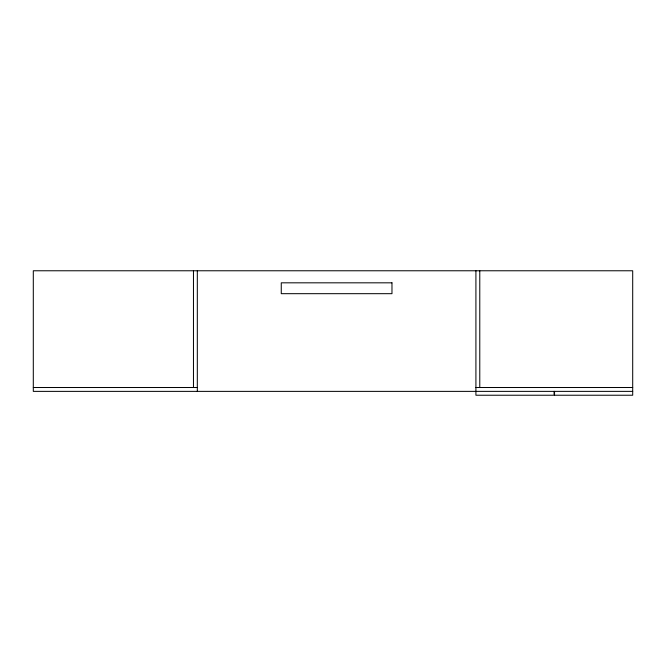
<?xml version="1.0" encoding="UTF-8"?>
<svg xmlns="http://www.w3.org/2000/svg" width="666" height="666" viewBox="0 0 666 666"><rect width="100%" height="100%" fill="white"/><g stroke="black" fill="none" stroke-linecap="round" stroke-linejoin="round"><path stroke-width="1" d="M33.3 387.512L197.319 387.512M475.915 387.512L632.7 387.512M632.7 391.375L33.3 391.375L33.3 270.771L632.7 270.771L632.7 395.229L554.545 395.229L554.545 391.375M554.07 391.375L554.07 395.229L475.915 395.229L475.915 270.771M479.778 270.771L479.778 387.512M197.319 270.771L197.319 391.375M193.465 270.771L193.465 387.512M391.974 282.825L281.26 282.825L281.26 293.681L391.974 293.681L391.974 282.825"/></g></svg>
